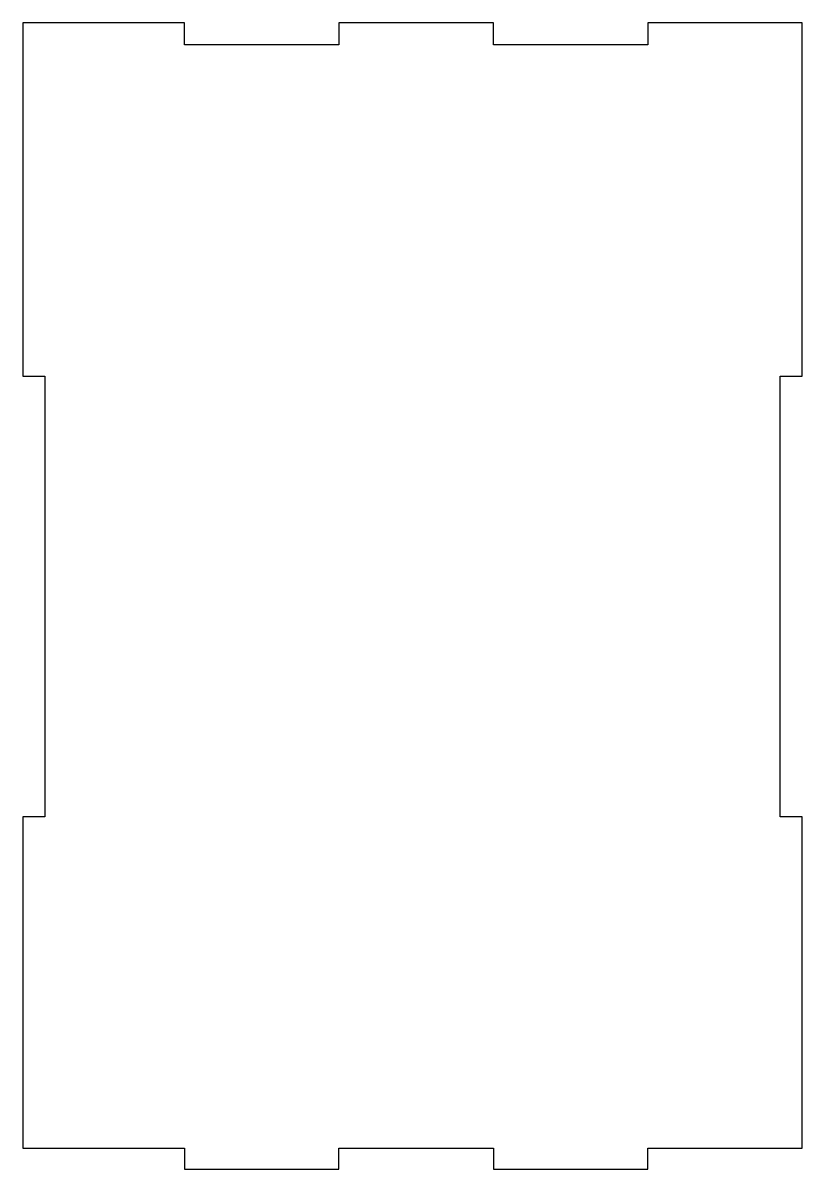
# Model space of a CAD drawing. Header units: millimetres. Extents: x -106 to 106, y -306 to 6.
import ezdxf

# ---------------------------------------------------------------- set-up
doc = ezdxf.new("R2010")
doc.units = ezdxf.units.MM
doc.layers.get('0').update_dxf_attribs({"linetype": 'CONTINUOUS'})

msp = doc.modelspace()

# ---------------------------------------------------------------- linework, layer by layer
msp.add_lwpolyline([(-106, -300.27), (-62, -300.27), (-62, -306), (-20, -306), (-20, -300.27), (22, -300.27), (22, -306), (64, -306), (64, -300.27), (106, -300.27), (106, -210.13), (100, -210.13), (100, -90.13), (106, -90.13), (106, 6), (64, 6), (64, 0), (22, 0), (22, 6), (-20, 6), (-20, 0), (-62, 0), (-62, 6), (-106, 6), (-106, -90.13), (-100, -90.13), (-100, -210.13), (-106, -210.13)], close=True)

doc.saveas('drawing.dxf')
